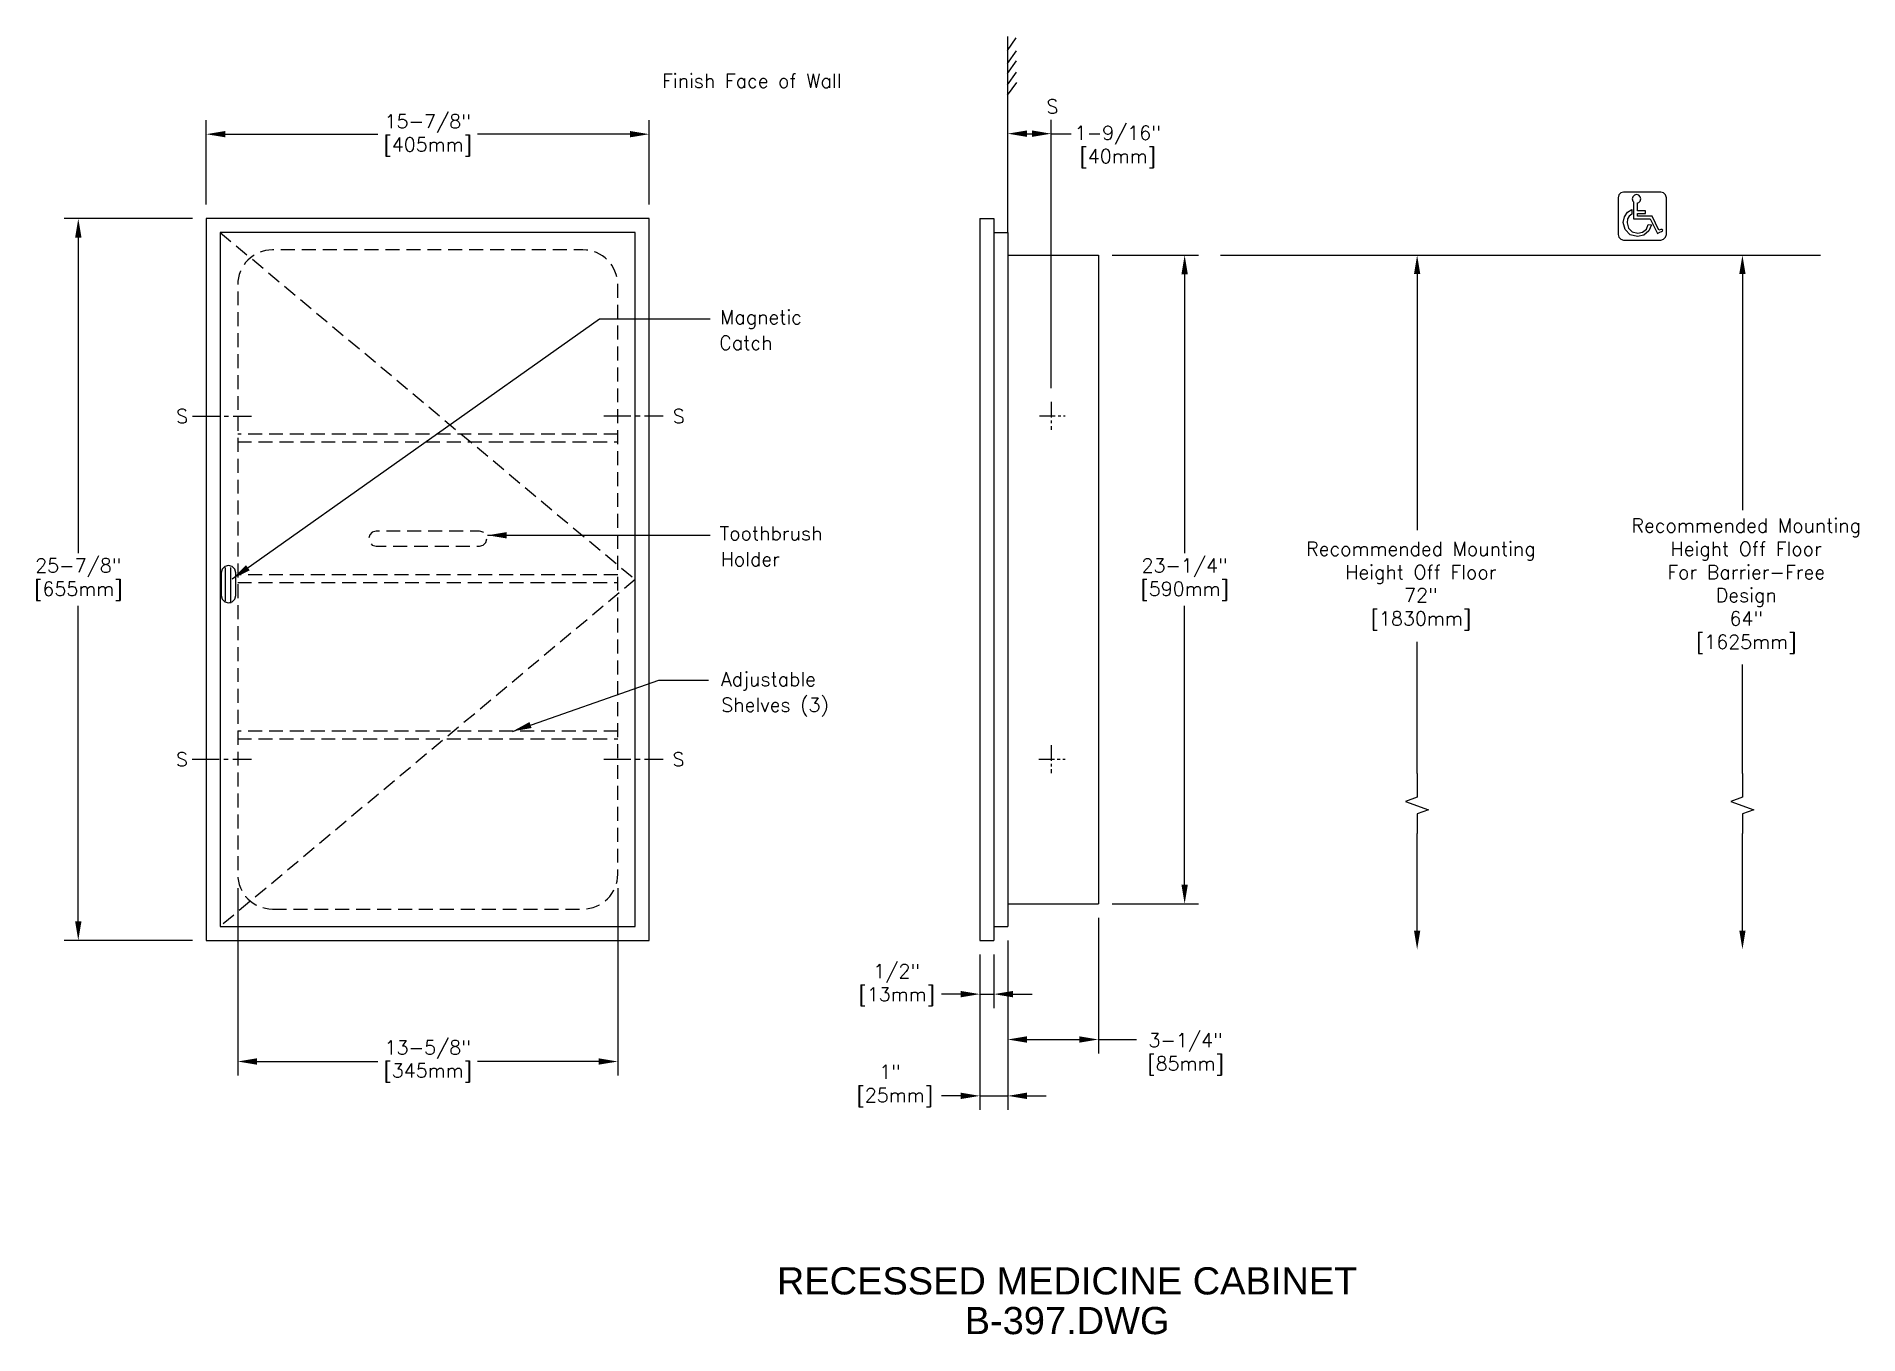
# Model space of a CAD drawing. Extents: x 0.6 to 65.9, y 0.2 to 46.8.
import ezdxf
from ezdxf.enums import TextEntityAlignment as Align

# ---------------------------------------------------------------- set-up
doc = ezdxf.new("R2010")
doc.units = 0
doc.header["$MEASUREMENT"] = 0
doc.header["$PDMODE"] = 35
doc.header["$PDSIZE"] = 1
doc.linetypes.add('CENTER2', pattern=[1.125, 0.75, -0.125, 0.125, -0.125])
doc.linetypes.add('HIDDEN2', pattern=[0.1875, 0.125, -0.0625])
doc.layers.get('0').update_dxf_attribs({"linetype": 'CONTINUOUS'})
doc.layers.get('DEFPOINTS').update_dxf_attribs({"linetype": 'CONTINUOUS'})
for name, color, linetype in [('DETAIL', 4, 'CONTINUOUS'), ('DIM', 1, 'CONTINUOUS'), ('TEXT', 2, 'CONTINUOUS')]:
    doc.layers.add(name, color=color, linetype=linetype)
doc.styles.add('ARIAL_5', font='ARIAL.TTF', dxfattribs={"height": 5})
doc.styles.add('DIM_S_8', font='simplex.shx', dxfattribs={"height": 0.5})
doc.dimstyles.new('DIM_S_7', dxfattribs={"dimtxt": 0.12, "dimasz": 0.6875, "dimexe": 0.5, "dimexo": 0.5, "dimgap": 0.09375, "dimtad": 1, "dimtih": 1, "dimtoh": 1, "dimdec": 4, "dimrnd": 0.0625, "dimzin": 0, "dimtxsty": 'DIM_S_8', "dimcen": 0.09375, "dimaunit": 1, "dimazin": 3, "dimtfac": 1, "dimtdec": 4, "dimtofl": 0, "dimtmove": 0, "dimatfit": 3, "dimtolj": 1, "dimtzin": 0})

# ---------------------------------------------------------------- blocks, each defined once
blk = doc.blocks.new('TBLK_TX')
blk = doc.blocks.new('ADA')
at = {"layer": 'DETAIL', "linetype": 'CONTINUOUS'}
for p, q in [((1.017, 0.853), (0.492, 0.853)), ((1.261, 0.358), (1.017, 0.853)), ((1.215, 0.235), (1.3, 0.278)), ((1.3, 0.278), (1.299, 0.282))]:
    blk.add_line(p, q, dxfattribs=at)
for points in [[(1.328, 0), (1.431, 0.028), (1.503, 0.1), (1.531, 0.202), (1.531, 1.514), (1.503, 1.616), (1.431, 1.688), (1.328, 1.716), (0, 1.716), (-0.102, 1.688), (-0.175, 1.616), (-0.203, 1.514), (-0.203, 0.202), (-0.175, 0.1), (-0.102, 0.028), (0, 0)], [(0.997, 0.551), (0.905, 0.333), (0.727, 0.181), (0.491, 0.125), (0.233, 0.194), (0.049, 0.378), (-0.021, 0.635), (0.026, 0.833), (0.142, 1), (0.293, 1.1), (0.295, 0.934), (0.193, 0.86), (0.137, 0.758), (0.12, 0.624), (0.172, 0.431), (0.31, 0.294), (0.504, 0.242), (0.68, 0.282), (0.814, 0.393), (0.883, 0.555)]]:
    blk.add_lwpolyline(points, close=True, dxfattribs=at)
for points in [[(0.492, 1.332), (0.54, 1.345), (0.595, 1.4), (0.616, 1.477), (0.595, 1.554), (0.54, 1.609), (0.463, 1.629), (0.386, 1.609), (0.331, 1.554), (0.31, 1.477), (0.331, 1.4), (0.355, 1.376)], [(0.355, 1.376), (0.355, 0.757)], [(0.492, 1.051), (0.492, 1.332)], [(0.355, 0.757), (0.492, 0.757)], [(0.492, 0.955), (0.78, 0.955), (0.78, 1.051), (0.492, 1.051)], [(0.492, 0.853), (0.492, 0.955)], [(0.492, 0.757), (0.948, 0.757)], [(0.948, 0.757), (1.215, 0.235)], [(1.299, 0.282), (1.359, 0.307), (1.398, 0.335), (1.407, 0.361), (1.382, 0.375), (1.329, 0.374), (1.261, 0.358)]]:
    blk.add_lwpolyline(points, dxfattribs=at)
blk = doc.blocks.new('*D16')
at = {"color": 0, "linetype": 'BYBLOCK'}
for p, q in [((177.396, 31.663), (172.807, 31.663)), ((173.307, 30.975), (173.307, 19.664)), ((173.307, 6.475), (173.307, 17.786)), ((177.396, 5.788), (172.807, 5.788))]:
    blk.add_line(p, q, dxfattribs=at)
for points in [[(173.193, 30.975), (173.422, 30.975), (173.307, 31.663)], [(173.193, 6.475), (173.422, 6.475), (173.307, 5.788)]]:
    blk.add_solid(points, dxfattribs=at)
at = {"layer": 'DEFPOINTS', "color": 0, "linetype": 'BYBLOCK'}
for p in [(177.896, 31.663), (173.307, 5.788), (177.896, 5.788)]:
    blk.add_point(p, dxfattribs=at)
at = {"color": 0, "linetype": 'BYBLOCK', "insert": (173.307, 18.725), "char_height": 0.5, "attachment_point": 5, "style": 'DIM_S_8'}
blk.add_mtext('\\A1;25-7/8"\\P[655mm]', dxfattribs=at)
blk = doc.blocks.new('*D17')
at = {"color": 0, "linetype": 'BYBLOCK'}
for p, q in [((177.896, 32.163), (177.896, 35.186)), ((178.583, 34.686), (184.049, 34.686)), ((193.083, 34.686), (187.618, 34.686)), ((193.771, 32.163), (193.771, 35.186))]:
    blk.add_line(p, q, dxfattribs=at)
for points in [[(178.583, 34.801), (178.583, 34.572), (177.896, 34.686)], [(193.083, 34.801), (193.083, 34.572), (193.771, 34.686)]]:
    blk.add_solid(points, dxfattribs=at)
at = {"layer": 'DEFPOINTS', "color": 0, "linetype": 'BYBLOCK'}
for p in [(193.771, 34.686), (177.896, 31.663), (193.771, 31.663)]:
    blk.add_point(p, dxfattribs=at)
at = {"color": 0, "linetype": 'BYBLOCK', "insert": (185.833, 34.647), "char_height": 0.5, "attachment_point": 5, "style": 'DIM_S_8'}
blk.add_mtext('\\A1;15-7/8"\\P[405mm]', dxfattribs=at)
blk = doc.blocks.new('*D18')
at = {"color": 0, "linetype": 'BYBLOCK'}
for p, q in [((179.021, 7.663), (179.021, 0.947)), ((192.646, 7.663), (192.646, 0.947)), ((179.708, 1.447), (184.049, 1.447)), ((191.958, 1.447), (187.618, 1.447))]:
    blk.add_line(p, q, dxfattribs=at)
for points in [[(179.708, 1.562), (179.708, 1.333), (179.021, 1.447)], [(191.958, 1.562), (191.958, 1.333), (192.646, 1.447)]]:
    blk.add_solid(points, dxfattribs=at)
at = {"layer": 'DEFPOINTS', "color": 0, "linetype": 'BYBLOCK'}
for p in [(179.021, 8.163), (192.646, 8.163), (192.646, 1.447)]:
    blk.add_point(p, dxfattribs=at)
at = {"color": 0, "linetype": 'BYBLOCK', "insert": (185.833, 1.454), "char_height": 0.5, "attachment_point": 5, "style": 'DIM_S_8'}
blk.add_mtext('\\A1;13-5/8"\\P[345mm]', dxfattribs=at)
blk = doc.blocks.new('*D19')
at = {"color": 0, "linetype": 'BYBLOCK'}
for p, q in [((210.375, 30.35), (213.469, 30.35)), ((212.969, 29.663), (212.969, 19.664)), ((212.969, 7.788), (212.969, 17.786)), ((210.375, 7.1), (213.469, 7.1))]:
    blk.add_line(p, q, dxfattribs=at)
for points in [[(212.855, 29.663), (213.084, 29.663), (212.969, 30.35)], [(212.855, 7.788), (213.084, 7.788), (212.969, 7.1)]]:
    blk.add_solid(points, dxfattribs=at)
at = {"layer": 'DEFPOINTS', "color": 0, "linetype": 'BYBLOCK'}
for p in [(209.875, 30.35), (209.875, 7.1), (212.969, 7.1)]:
    blk.add_point(p, dxfattribs=at)
at = {"color": 0, "linetype": 'BYBLOCK', "insert": (212.969, 18.725), "char_height": 0.5, "attachment_point": 5, "style": 'DIM_S_8'}
blk.add_mtext('\\A1;23-1/4"\\P[590mm]', dxfattribs=at)
blk = doc.blocks.new('*D20')
at = {"color": 0, "linetype": 'BYBLOCK'}
for p, q in [((206.625, 31.663), (206.625, 35.204)), ((207.313, 34.704), (207.5, 34.704)), ((208.188, 25.588), (208.188, 35.204))]:
    blk.add_line(p, q, dxfattribs=at)
for points in [[(207.313, 34.819), (207.313, 34.59), (206.625, 34.704)], [(207.5, 34.819), (207.5, 34.59), (208.188, 34.704)]]:
    blk.add_solid(points, dxfattribs=at)
at = {"layer": 'DEFPOINTS', "color": 0, "linetype": 'BYBLOCK'}
for p in [(208.188, 34.704), (206.625, 31.163), (208.188, 25.088)]:
    blk.add_point(p, dxfattribs=at)
at = {"color": 0, "linetype": 'BYBLOCK', "insert": (210.57, 34.231), "char_height": 0.5, "attachment_point": 5, "style": 'DIM_S_8'}
blk.add_mtext('\\A1;1-9/16"\\P[40mm]', dxfattribs=at)
blk = doc.blocks.new('*D21')
at = {"color": 0, "linetype": 'BYBLOCK'}
for p, q in [((205.625, 5.288), (205.625, 3.362)), ((206.125, 5.288), (206.125, 3.362)), ((204.938, 3.862), (204.25, 3.862)), ((205.625, 3.862), (206.125, 3.862)), ((206.813, 3.862), (207.5, 3.862))]:
    blk.add_line(p, q, dxfattribs=at)
for points in [[(204.938, 3.977), (204.938, 3.748), (205.625, 3.862)], [(206.813, 3.977), (206.813, 3.748), (206.125, 3.862)]]:
    blk.add_solid(points, dxfattribs=at)
at = {"layer": 'DEFPOINTS', "color": 0, "linetype": 'BYBLOCK'}
for p in [(205.625, 5.788), (206.125, 5.788), (206.125, 3.862)]:
    blk.add_point(p, dxfattribs=at)
at = {"color": 0, "linetype": 'BYBLOCK', "insert": (202.645, 4.189), "char_height": 0.5, "attachment_point": 5, "style": 'DIM_S_8'}
blk.add_mtext('\\A1;1/2"\\P[13mm]', dxfattribs=at)
blk = doc.blocks.new('*D22')
at = {"color": 0, "linetype": 'BYBLOCK'}
for p, q in [((205.625, 5.288), (205.625, -0.284)), ((206.625, 5.788), (206.625, -0.284)), ((204.938, 0.216), (204.25, 0.216)), ((205.625, 0.216), (206.625, 0.216)), ((207.313, 0.216), (208, 0.216))]:
    blk.add_line(p, q, dxfattribs=at)
for points in [[(204.938, 0.331), (204.938, 0.102), (205.625, 0.216)], [(207.313, 0.331), (207.313, 0.102), (206.625, 0.216)]]:
    blk.add_solid(points, dxfattribs=at)
at = {"layer": 'DEFPOINTS', "color": 0, "linetype": 'BYBLOCK'}
for p in [(206.625, 6.288), (205.625, 5.788), (206.625, 0.216)]:
    blk.add_point(p, dxfattribs=at)
at = {"color": 0, "linetype": 'BYBLOCK', "insert": (202.405, 0.575), "char_height": 0.5, "attachment_point": 5, "style": 'DIM_S_8'}
blk.add_mtext('\\A1;1"\\P [25mm]', dxfattribs=at)
blk = doc.blocks.new('*D23')
at = {"color": 0, "linetype": 'BYBLOCK'}
for p, q in [((209.875, 6.6), (209.875, 1.737)), ((206.625, 5.788), (206.625, 1.737)), ((207.313, 2.237), (209.188, 2.237))]:
    blk.add_line(p, q, dxfattribs=at)
for points in [[(207.313, 2.351), (207.313, 2.122), (206.625, 2.237)], [(209.188, 2.351), (209.188, 2.122), (209.875, 2.237)]]:
    blk.add_solid(points, dxfattribs=at)
at = {"layer": 'DEFPOINTS', "color": 0, "linetype": 'BYBLOCK'}
for p in [(209.875, 7.1), (206.625, 6.288), (209.875, 2.237)]:
    blk.add_point(p, dxfattribs=at)
at = {"color": 0, "linetype": 'BYBLOCK', "insert": (213.001, 1.712), "char_height": 0.5, "attachment_point": 5, "style": 'DIM_S_8'}
blk.add_mtext('\\A1;3-1/4"\\P[85mm]', dxfattribs=at)

msp = doc.modelspace()

# ---------------------------------------------------------------- linework, layer by layer
at = {"layer": 'DETAIL', "linetype": 'CONTINUOUS'}
for p, q in [((35.38966, 39.75013), (35.38966, 46.77679)), ((6.66048, 40.25013), (6.66048, 14.37513)), ((22.53548, 40.25013), (6.66048, 40.25013)), ((22.53548, 14.37513), (22.53548, 40.25013)), ((34.38966, 40.25013), (34.38966, 14.37513)), ((34.38966, 40.25013), (34.88966, 40.25013)), ((34.88966, 40.25013), (34.88966, 14.37513)), ((22.03548, 39.75013), (7.16048, 39.75013)), ((7.16048, 39.75013), (7.16048, 14.87513)), ((22.03548, 14.87513), (22.03548, 39.75013)), ((34.88966, 39.75013), (35.38966, 39.75013)), ((35.38966, 39.75013), (35.38966, 14.87513)), ((35.38966, 38.93763), (38.63966, 38.93763)), ((38.63966, 38.93763), (38.63966, 15.68763)), ((7.23097, 27.68205), (7.19498, 27.54785)), ((7.19498, 27.54785), (7.19498, 26.74264)), ((7.32552, 27.77745), (7.23097, 27.68205)), ((7.45852, 27.81376), (7.32552, 27.77745)), ((7.34167, 27.74409), (7.34167, 26.53297)), ((7.59163, 27.77745), (7.45852, 27.81376)), ((7.5313, 27.74409), (7.53312, 26.46928)), ((7.68621, 27.68205), (7.59163, 27.77745)), ((7.7222, 27.54785), (7.68621, 27.68205)), ((7.7222, 26.74264), (7.7222, 27.54785)), ((7.19498, 26.74264), (7.23097, 26.60849)), ((7.23097, 26.60849), (7.32552, 26.51317)), ((7.32552, 26.51317), (7.45852, 26.47692)), ((7.45852, 26.47692), (7.59163, 26.51317)), ((7.59163, 26.51317), (7.68621, 26.60849)), ((7.68621, 26.60849), (7.7222, 26.74264)), ((35.38966, 15.68763), (38.63966, 15.68763)), ((6.66048, 14.37513), (22.53548, 14.37513)), ((7.16048, 14.87513), (22.03548, 14.87513)), ((34.38966, 14.37513), (34.88966, 14.37513)), ((34.88966, 14.87513), (35.38966, 14.87513))]:
    msp.add_line(p, q, dxfattribs=at)
at = {"layer": 'DETAIL', "linetype": 'HIDDEN2', "ltscale": 4}
for p, q in [((7.16048, 39.75013), (22.03548, 27.31263)), ((21.41048, 32.51518), (7.78548, 32.51518)), ((7.78548, 32.24263), (21.41048, 32.24263)), ((21.41048, 27.48003), (7.78548, 27.48003)), ((22.03548, 27.31263), (7.16048, 14.87513)), ((7.78548, 27.20747), (21.41048, 27.20747)), ((21.41048, 21.87825), (7.78548, 21.87825)), ((7.78548, 21.60571), (21.41048, 21.60571))]:
    msp.add_line(p, q, dxfattribs=at)
at = {"layer": 'DETAIL', "linetype": 'CENTER2', "ltscale": 0.75}
for p, q in [((36.95216, 33.67506), (36.95216, 32.67506)), ((36.95216, 21.37186), (36.95216, 20.37186))]:
    msp.add_line(p, q, dxfattribs=at)
at = {"layer": 'DETAIL', "linetype": 'CENTER2', "ltscale": 1.3}
for p, q in [((6.16048, 33.17085), (8.28548, 33.17015)), ((20.91048, 33.17426), (23.03548, 33.17355)), ((6.14986, 20.8737), (8.28548, 20.87296)), ((20.91048, 20.87344), (23.03548, 20.87284))]:
    msp.add_line(p, q, dxfattribs=at)
at = {"layer": 'DETAIL', "linetype": 'CONTINUOUS'}
for points in [[(35.37835, 46.27543), (35.69578, 46.72258)], [(35.38631, 45.44282), (35.70445, 45.90412)], [(35.38683, 45.80881), (35.70426, 46.25597)], [(35.38631, 44.67038), (35.72273, 45.12351)], [(35.38815, 45.04837), (35.70562, 45.49553)]]:
    msp.add_lwpolyline(points, dxfattribs=at)
at = {"layer": 'DETAIL', "linetype": 'HIDDEN2', "ltscale": 4, "flags": 128}
msp.add_lwpolyline([(9.03548, 15.50013), (20.16048, 15.50013, 0.41421356), (21.41048, 16.75013), (21.41048, 37.87513, 0.41421356), (20.16048, 39.12513), (9.03548, 39.12513, 0.41421356), (7.78548, 37.87513), (7.78548, 16.75013, 0.41421356)], format="xyb", close=True, dxfattribs=at)
at = {"layer": 'DETAIL', "linetype": 'CENTER2', "ltscale": 0.75}
for points in [[(36.53177, 33.17487), (37.45216, 33.17528)], [(36.50297, 20.87166), (37.45216, 20.87207)]]:
    msp.add_lwpolyline(points, dxfattribs=at)
at = {"layer": 'DETAIL', "linetype": 'HIDDEN2', "ltscale": 4, "flags": 128}
msp.add_lwpolyline([(12.61285, 28.54725), (12.74634, 28.51084), (16.44962, 28.51084), (16.58311, 28.54725), (16.67801, 28.64295), (16.71413, 28.7776), (16.67801, 28.91221), (16.58311, 29.00789), (16.44962, 29.0443), (12.74634, 29.0443), (12.61285, 29.00789), (12.51794, 28.91221), (12.48181, 28.7776), (12.51794, 28.64295)], close=True, dxfattribs=at)
at = {"layer": 'DIM', "linetype": 'CONTINUOUS'}
for p, q in [((36.95216, 43.29171), (37.65996, 43.29171)), ((43.02353, 38.93763), (64.53414, 38.93763)), ((50.06832, 38.26263), (50.06832, 29.08186)), ((61.72978, 38.26263), (61.72978, 29.80128)), ((50.06832, 20.35523), (50.06832, 25.07556)), ((61.72978, 20.35523), (61.72978, 24.26543)), ((50.06832, 14.72801), (50.06832, 18.20521)), ((61.72978, 14.72801), (61.72978, 18.20521)), ((38.63966, 10.824), (40.00393, 10.824))]:
    msp.add_line(p, q, dxfattribs=at)
for points in [[(50.06832, 20.35523), (50.06832, 19.507), (49.6562, 19.357), (50.48044, 19.057), (50.06832, 18.907), (50.06832, 18.20521)], [(61.72978, 20.35523), (61.72978, 19.507), (61.31766, 19.357), (62.1419, 19.057), (61.72978, 18.907), (61.72978, 18.20521)]]:
    msp.add_lwpolyline(points, dxfattribs=at)
for points in [[(49.95582, 38.26263), (50.18082, 38.26263), (50.06832, 38.93763)], [(61.61728, 38.26263), (61.84228, 38.26263), (61.72978, 38.93763)], [(49.95582, 14.72801), (50.18082, 14.72801), (50.06832, 14.05301)], [(61.61728, 14.72801), (61.84228, 14.72801), (61.72978, 14.05301)]]:
    msp.add_solid(points, dxfattribs=at)

# ---------------------------------------------------------------- block references
at = {"linetype": 'CONTINUOUS'}
msp.add_blockref('ADA', (57.472, 39.47777), dxfattribs=at)
at = {"layer": 'TEXT', "linetype": 'CONTINUOUS'}
ref = msp.add_blockref('TBLK_TX', (37.52035, 1.68474), dxfattribs=dict(at, xscale=0.195, yscale=0.195, zscale=0.195))
ref.add_attrib('TITLE', 'RECESSED MEDICINE CABINET', dxfattribs={"layer": '0', "height": 0.975, "style": 'ARIAL_5'}).set_placement((37.52035, 1.68474), align=Align.CENTER)
ref.add_attrib('DWG_NAME', 'B-397.DWG', dxfattribs={"layer": '0', "height": 0.975, "style": 'ARIAL_5'}).set_placement((37.52035, 0.26171), align=Align.CENTER)

# ---------------------------------------------------------------- texts
at = {"layer": 'DIM', "linetype": 'CONTINUOUS', "style": 'DIM_S_8'}
for s, p in [('Finish Face of Wall', (23.00099, 44.93543)), ('S', (36.77742, 44.01483)), ('Magnetic', (25.07648, 36.46881)), ('Catch', (25.04869, 35.5402)), ('S', (5.58079, 32.9135)), ('S', (23.38352, 32.9135)), ('Toothbrush', (25.06395, 28.71671)), ('Holder', (25.10012, 27.78805)), ('Adjustable', (25.10802, 23.49431)), ('Shelves (3)', (25.12108, 22.5657)), ('S', (5.57017, 20.61635)), ('S', (23.3729, 20.61635))]:
    msp.add_text(s, height=0.5, dxfattribs=at).set_placement(p)
at = {"layer": 'DIM', "linetype": 'CONTINUOUS', "char_height": 0.5, "attachment_point": 5, "style": 'DIM_S_8'}
for s, insert in [('Recommended Mounting\\PHeight Off Floor\\PFor Barrier-Free\\PDesign\\P64"\\P[1625mm]', (61.86415, 27.0787)), ('Recommended Mounting\\PHeight Off Floor\\P72"\\P[1830mm]', (50.20269, 27.0787))]:
    msp.add_mtext(s, dxfattribs=dict(at, insert=insert))

# ---------------------------------------------------------------- dimensions: what is measured, and where the dimension line sits
at = {"layer": 'DIM', "linetype": 'CONTINUOUS'}
for base, p1, p2, text, picture, middle in [((22.53548, 43.27344), (6.66048, 40.25013), (22.53548, 40.25013), '15-7/8"\\P[405mm]', '*D17', (14.59798, 43.23384)), ((36.95216, 43.29171), (35.38966, 39.75013), (36.95216, 33.67506), '1-9/16"\\P[40mm]', '*D20', (39.33423, 42.81802)), ((21.41048, 10.03475), (7.78548, 16.75013), (21.41048, 16.75013), '13-5/8"\\P[345mm]', '*D18', (14.59798, 10.04141)), ((38.63966, 10.824), (35.38966, 14.87513), (38.63966, 15.68763), '3-1/4"\\P[85mm]', '*D23', (41.76554, 10.29914)), ((34.88966, 12.44953), (34.38966, 14.37513), (34.88966, 14.37513), '1/2"\\P[13mm]', '*D21', (31.40938, 12.77653))]:
    dim = msp.add_linear_dim(base=base, p1=p1, p2=p2, text=text, dimstyle='DIM_S_7', override={"dimpost": '\\X'}, dxfattribs=at)
    dim.commit()
    dim.dimension.update_dxf_attribs({"geometry": picture, "text_midpoint": middle, "dimtype": 160, "insert": (-171.23546, 8.58729)})
for base, p1, p2, text, picture, middle in [((2.07167, 14.37513), (6.66048, 40.25013), (6.66048, 14.37513), '25-7/8"\\P[655mm]', '*D16', (2.07167, 27.31263)), ((41.734, 15.68763), (38.63966, 38.93763), (38.63966, 15.68763), '23-1/4"\\P[590mm]', '*D19', (41.734, 27.31263))]:
    dim = msp.add_linear_dim(base=base, p1=p1, p2=p2, angle=90, text=text, dimstyle='DIM_S_7', override={"dimpost": '\\X'}, dxfattribs=at)
    dim.commit()
    dim.dimension.update_dxf_attribs({"geometry": picture, "text_midpoint": middle, "insert": (-171.23546, 8.58729)})
dim = msp.add_linear_dim(base=(35.38966, 8.80369), p1=(34.38966, 14.37513), p2=(35.38966, 14.87513), dimstyle='DIM_S_7', override={"dimpost": '\\X'}, dxfattribs=at)
dim.commit()
dim.dimension.update_dxf_attribs({"geometry": '*D22', "text_midpoint": (31.16914, 9.16229), "dimtype": 160, "insert": (-171.23546, 8.58729)})

# ---------------------------------------------------------------- leaders
for points in [[(7.58988, 27.33494), (20.76055, 36.65114), (24.72291, 36.65114)], [(16.74238, 28.89694), (24.72291, 28.89694)], [(17.6353, 21.86795), (22.88125, 23.70888), (24.6671, 23.70888)]]:
    msp.add_leader(points, dimstyle='DIM_S_7', dxfattribs=at)

doc.saveas('drawing.dxf')
